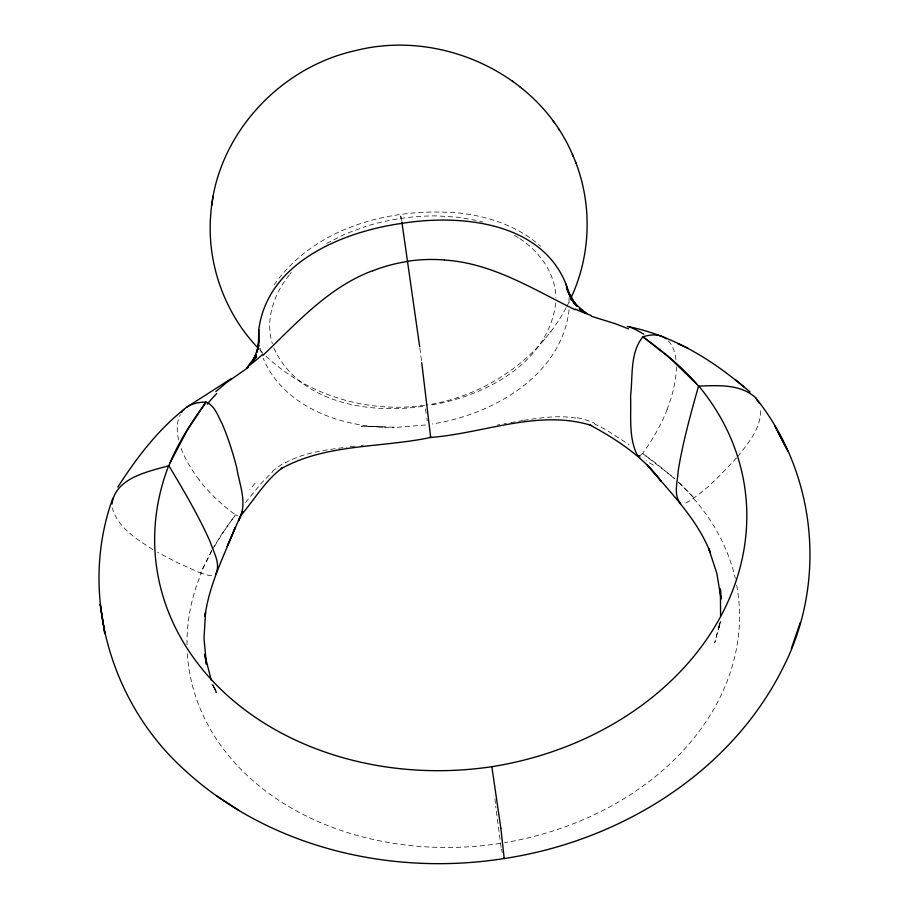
<?xml version="1.0" encoding="UTF-8"?>
<svg xmlns="http://www.w3.org/2000/svg" width="909" height="909" viewBox="0 0 909 909"><rect width="100%" height="100%" fill="white"/><g stroke="black" fill="none" stroke-linecap="round" stroke-linejoin="round"><path stroke-width="0.68" stroke-dasharray="4.54 3.41" d="M555.763 302.845C548.502 363.498 483.883 396.801 429.082 405.323M569.125 309.56C561.614 375.803 492.633 414.663 432.207 423.969M720.064 622.324L719.076 629.085L719.826 622.335L714.735 642.743L720.121 622.847M718.44 629.187L720.189 622.665M720.178 622.392L719.133 626.199L720.894 621.108M566.761 306.526L569.738 300.595M211.661 550.49L200.605 573.045L177.05 562.523L157.621 552.354M566.159 307.719C538.173 359.907 484.361 396.551 425.923 405.119M211.854 550.774L200.605 573.045L209.979 575.715L213.285 575.431M212.331 549.309L221.523 534.515L235.465 514.846L238.931 516.357M214.24 546.673L225.727 528.345L235.465 514.846A90.525 42.337 38.2 0 1 199.003 479.804M274.234 284.79C315.082 226.25 393.336 206.638 461.283 213.251L462.226 213.388C490.633 216.956 518.959 226.955 540.582 246.214M289.289 274.984C273.995 293.755 264.849 319.888 272.382 343.772M245.498 502.461L262.008 482.497L272.393 472.044M543.855 340.136L544.877 338.898M549.831 332.717L550.843 331.478M289.948 274.154L291.312 272.518M737.71 456.545C748.63 442.808 762.128 426.821 760.458 408.05M736.551 457.897C720.678 474.748 704.464 492.826 684.204 503.972M639.731 455.852L642.493 453.409L656.082 463.329L674.717 478.895M326.74 243.396L345.034 234.09L365.236 226.557M285.221 462.863C304.061 452.352 325.979 449.978 346.977 447.126M497.393 425.014L499.632 424.594M504.097 423.787L506.302 423.378M510.71 422.594L522.675 420.537M523.754 420.356C541.366 417.617 559.512 415.027 577.249 418.333M425.594 424.98L397.403 427.298L361.316 426.196L394.267 427.571M422.696 406.3C368.759 414.549 298.05 402.63 273.666 347.522M350.226 446.717L355.703 446.069M361.225 445.41L363.452 445.149M424.514 405.266C366.838 413.709 305.39 394.892 263.678 353.862M383.075 427.105C335.932 425.412 282.279 404.528 263.156 358.112M476.225 220.387L458.602 217.285L437.286 215.899A165.108 114.841 -9.6 0 0 400.914 218.455A165.108 114.852 -9.5 0 0 365.225 226.523M479.634 221.217L482.997 222.114M594.1 423.617L607.201 430.502L629.051 444.615M514.437 235.261L518.925 238.056M152.939 549.627C136.907 539.264 117.625 527.686 112.375 507.983M519.789 238.635C539.514 251.645 555.456 273.223 555.865 297.561M642.493 453.409L674.489 478.293M678.239 482.054L694.34 498.223L678.614 481.997M259.929 349.988L262.746 352.897M211.933 684.147L215.638 689.806L212.99 685.227M212.956 685.534L216.921 692.658L213.285 685.056M212.956 685.091L216.092 692.726L213.172 685.125M261.292 352.567L260.213 348.34M502.268 852.687L501.495 849.222M501.086 847.29L495.7 806.238M427.275 420.787L426.832 418.06M401.664 220.682L400.539 214.41L400.914 218.433M426.116 413.356L425.321 407.868M419.856 348.136L421.571 361.396M494.951 798.897L495.462 803.908M568.932 297.959L569.273 303.72M736.699 585.339A277.415 216.785 -7.2 0 1 504.472 842.7M693.681 498.575A277.415 216.785 -7.2 0 1 735.301 578.578M667.217 409.345A90.15 39.712 -56.2 0 1 642.527 453.432M653.344 465.181A123.647 16.396 36.4 0 1 646.151 460.738M640.504 457.159A123.647 16.396 36.4 0 1 636.618 454.659M668.399 340.898A106.728 47.291 -56.1 0 1 676.16 361.532M676.364 366.85A106.728 47.291 -56.1 0 1 667.104 409.38M500.37 843.37A277.415 216.774 -7.1 0 1 187.231 651.719M187.004 644.833A277.415 216.774 -7.1 0 1 201.298 573.17M577.192 417.81A71.425 53.574 44 0 1 594.213 423.003M255.043 483.213A124.147 4.306 -51.9 0 1 249.861 489.724M199.128 479.804A107.148 50.404 38.1 0 1 180.425 446.33M178.584 439.876A107.148 50.404 38.1 0 1 180.346 414.618M272.189 471.612A71.107 51.643 -62.6 0 1 285.142 462.431"/><path stroke-width="1.36" d="M112.012 504.041C115.216 477.884 147.894 471.669 168.869 465.715C177.959 442.808 191.572 422.049 205.979 402.187C214.899 405.414 217.819 415.936 222.035 423.514C228.114 437.627 232.749 452.307 236.601 467.169C239.362 484.429 248.259 504.325 238.442 520.789L242.567 511.278L227.091 546.548L235.317 527.356C223.705 556.456 209.104 584.885 205.002 616.347L205.536 612.621L203.991 638.402L206.434 664.331L204.627 654.241L211.218 680.057M586.884 313.264L579.226 308.628L585.521 312.98L572.5 301.095L577.681 306.594L572.216 299.925L576.499 305.742L569.318 293.88L574.42 303.629L566.398 287.687L571.568 300.254L565.989 284.062C540.889 221.557 460.17 214.104 402.085 223.341C342.591 231.681 267.439 262.349 258.758 329.808L258.361 346.954L258.917 340.136L257.065 352.272L258.735 345.386L253.088 361.452L256.088 354.555L251.952 362.293L255.94 355.476L246.918 367.861M720.576 615.575L720.405 588.918L721.064 599.054L716.826 573.306L708.747 548.729L710.134 552.172C696.749 518.232 670.285 492.564 647.378 465.101L660.968 480.906C642.515 456.204 616.347 439.32 589.646 424.787L590.975 425.332C538.617 409.107 483.531 433.366 430.684 437.456C381.132 447.944 326.57 443.467 281.301 468.601L282.381 467.828C265.428 480.418 254.702 499.132 241.26 515.051M258.758 329.808L259.031 341.239M504.211 858.505L500.836 828.224M573.249 156.416C539.435 73.924 440.945 28.781 355.533 50.609C279.154 67.368 216.262 135.589 210.752 214.263C206.593 263.349 224.682 313.707 258.997 349.022M213.195 196.083L211.627 205.923M639.731 455.852L637.323 455.261C628.335 437.263 631.289 415.663 630.573 396.097C632.959 376.621 629.71 352.681 642.924 336.819C662.956 351.419 682.511 367.088 698.521 386.12C717.69 385.461 740.528 383.689 755.629 397.778C816.021 472.794 827.19 580.953 783.467 666.865C730.927 773.161 619.415 841.2 504.2 858.528L503.541 857.687M698.521 386.12C690.624 414.311 682.693 442.603 678.08 471.544C677.648 481.804 673.092 494.996 680.636 503.575M112.83 498.212C78.719 592.202 109.864 701.623 182.902 768.435C267.848 847.722 391.029 876.458 504.2 858.528M791.364 648.526L800.272 622.551M570.863 298.197C591.929 253.395 592.6 199.65 572.431 154.428M170.006 462.897L187.345 430.093L205.979 402.187M215.66 574.056C221.092 563.875 213.445 552.093 210.377 542.275C198.651 515.676 183.732 490.644 168.869 465.715M117.829 487.054C136.395 458.193 157.564 430.196 184.686 408.845M246.975 367.838L256.474 356.771L250.657 363.441M215.831 391.563L226.534 382.621L248.225 367.463M263.133 355.214C296.47 323.343 328.365 287.233 372.724 270.677M187.311 406.823L231.125 378.689M444.353 260.042C492.178 262.962 533.253 289.244 575.079 309.787M627.278 326.422C671.047 334.944 710.065 358.373 743.721 386.825L735.995 380.042M591.293 316.252L615.313 323.706L628.505 328.865M688.272 348.352L677.966 343.625L682.114 345.545M216.558 795.795L239.192 810.544M519.823 86.639L521.164 87.662M512.233 80.878L513.596 81.912M741.983 385.268L750.073 391.949M696.544 383.791L669.569 357.816L642.924 336.819A90.684 40.144 -56.3 0 1 666.229 338.762M755.629 397.778L758.924 402.926M553.195 121.181L554.365 122.885M558.319 128.624L559.376 130.18M575.465 161.893L576.147 163.552M565.989 284.062L568.114 292.3M430.377 436.422L430.684 437.456L421.742 362.691M401.88 222.023L419.685 346.795M491.951 767.389L500.814 828.054M698.726 385.984A296.857 241.067 -7.5 0 1 491.837 766.696A296.857 240.965 -6 0 1 168.688 465.647M628.914 326.615A121.227 96.445 71.9 0 1 643.799 334.228M407.948 261.201A158.825 155.075 -13.8 0 1 444.365 259.963M372.77 270.78A158.825 154.769 -14 0 1 407.982 261.394M590.998 315.423A79.935 31.111 29 0 1 575.113 309.015M181.482 412.459A91.059 42.803 38.4 0 1 205.934 402.119M207.354 404.187A120.261 87.65 -83.9 0 1 216.808 393.495M262.826 354.215A80.89 29.27 -46.5 0 1 248.362 366.179M779.57 435.036L774.991 426.298L787.83 450.955L779.57 435.036M103.387 624.46L100.183 604.224L104.83 633.812L103.387 624.46"/></g></svg>
